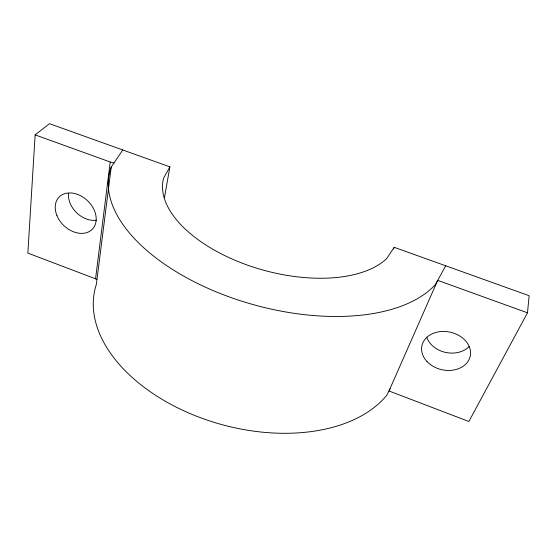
<?xml version="1.0" encoding="UTF-8"?>
<svg xmlns="http://www.w3.org/2000/svg" width="557" height="557" viewBox="0 0 557 557"><rect width="100%" height="100%" fill="white"/><g stroke="black" fill="none" stroke-linecap="round" stroke-linejoin="round"><path stroke-width="0.84" d="M164.482 197.624L169.885 166.87L49.496 123.689L35.14 134.871L27.85 253.087L96.897 279.329M527.479 312.804L437.705 280.359L388.981 390.979L468.876 421.489L527.479 312.804L529.15 295.718L394.217 247.322L386.579 258.692A120.987 62.481 15.4 0 1 246.41 264.742A120.987 62.481 15.4 0 1 163.577 178.212L169.885 166.87M95.546 278.939L110.209 162.003L35.14 134.871M122.763 149.965L111.212 167.114L96.347 284.425A157.631 98.749 15.5 0 0 198.591 417.005A157.631 98.749 15.5 0 0 386.579 395.498L390.178 388.716M393.59 248.937L394.217 247.322M445.711 265.793L435.407 284.536A174.863 90.902 15.4 0 1 229.275 296.937A174.863 90.902 15.4 0 1 111.212 167.114M110.209 162.003L113.941 163.062M469.078 346.614A24.069 19.001 11.5 0 1 445.503 352.393A24.069 19.001 11.5 0 1 426.766 337.27M96.445 220.217A22.531 17.023 44.2 0 1 68.476 193.439M427.017 361.563A24.717 19.23 12.2 0 0 468.938 359.815A24.717 19.23 12.2 0 0 442.258 331.464A24.717 19.23 12.2 0 0 427.017 361.563M56.96 215.65A23.109 17.17 43.7 0 0 92.246 229.31A23.109 17.17 43.7 0 0 77.924 194.539A23.109 17.17 43.7 0 0 56.96 215.65"/></g></svg>
